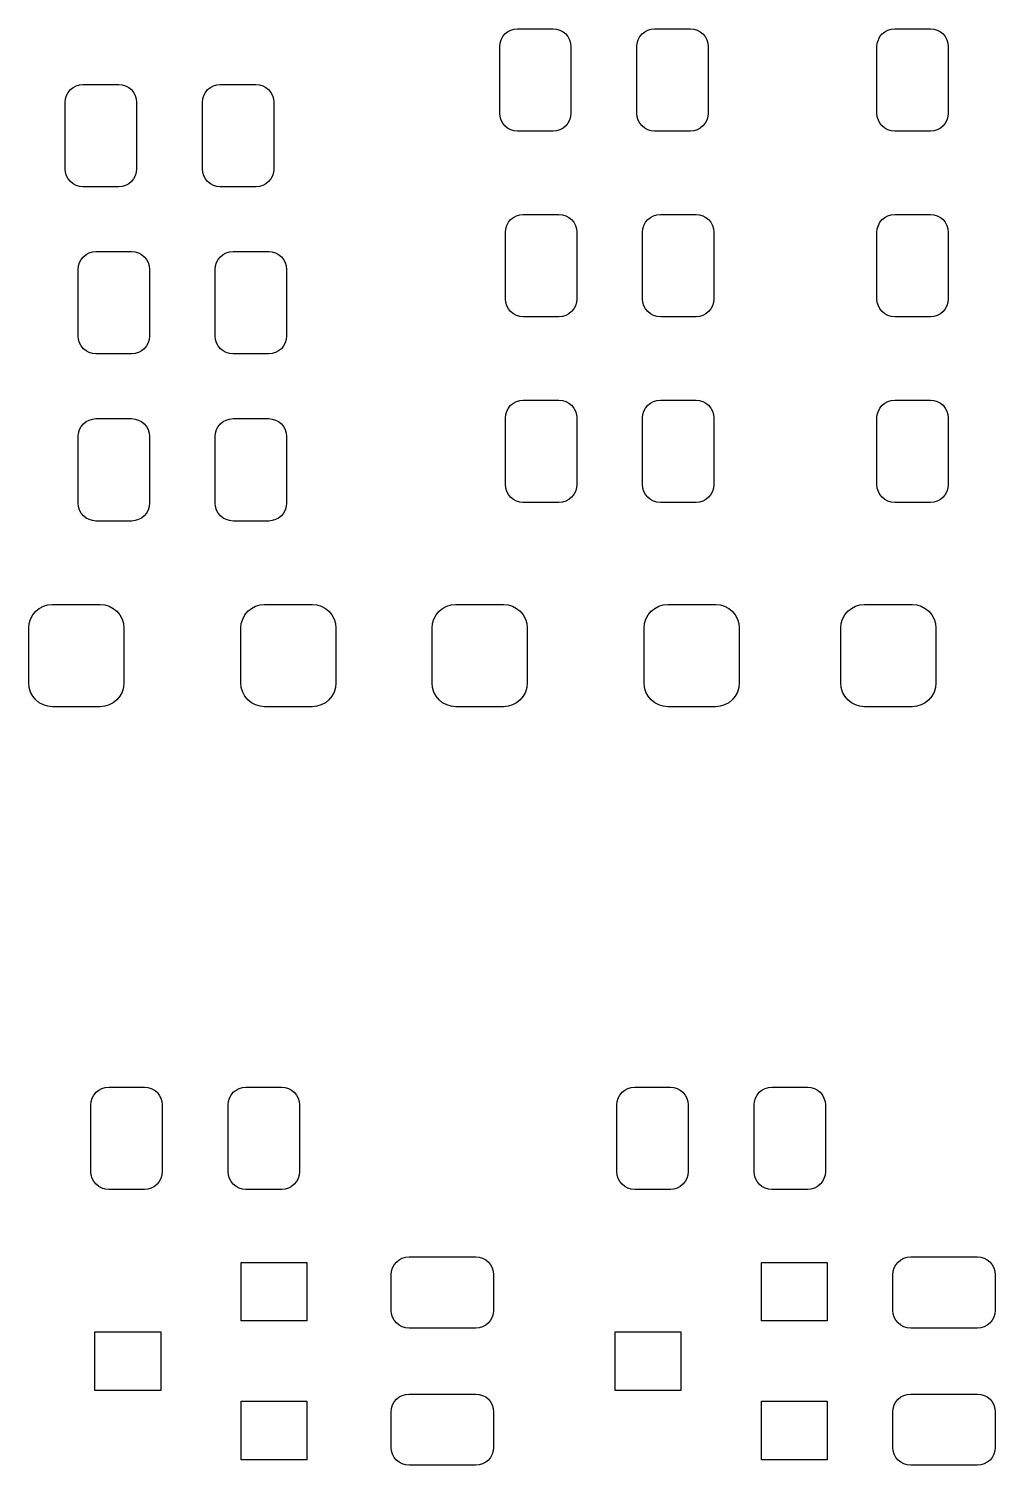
# Model space of a CAD drawing. Extents: x 0.14 to 2.33, y -2.15 to -0.5.
# Drawn here: x 1.287 to 1.808, y -1.386 to -0.612 of the extents above; entities that cross this region are included whole.
import ezdxf

# ---------------------------------------------------------------- set-up
doc = ezdxf.new("R2010")
doc.units = 0
doc.header["$MEASUREMENT"] = 0
doc.layers.add('BLACK', color=7, linetype='CONTINUOUS')

msp = doc.modelspace()

# ---------------------------------------------------------------- linework, layer by layer
at = {"layer": 'BLACK', "linetype": 'CONTINUOUS'}
for p, q in [((1.54099, -0.620165), (1.54154, -0.618365)), ((1.54154, -0.618365), (1.54242, -0.616706)), ((1.54242, -0.616706), (1.54362, -0.615252)), ((1.54362, -0.615252), (1.54507, -0.614058)), ((1.54507, -0.614058), (1.54673, -0.613171)), ((1.54673, -0.613171), (1.54853, -0.612625)), ((1.54853, -0.612625), (1.5504, -0.612441)), ((1.5504, -0.612441), (1.5696, -0.612441)), ((1.5696, -0.612441), (1.57147, -0.612625)), ((1.57147, -0.612625), (1.57327, -0.613171)), ((1.57327, -0.613171), (1.57493, -0.614058)), ((1.57493, -0.614058), (1.57638, -0.615252)), ((1.57638, -0.615252), (1.57758, -0.616706)), ((1.57758, -0.616706), (1.57846, -0.618365)), ((1.57846, -0.618365), (1.57901, -0.620165)), ((1.61481, -0.620165), (1.61536, -0.618365)), ((1.61536, -0.618365), (1.61624, -0.616706)), ((1.61624, -0.616706), (1.61744, -0.615252)), ((1.61744, -0.615252), (1.61889, -0.614058)), ((1.61889, -0.614058), (1.62055, -0.613171)), ((1.62055, -0.613171), (1.62235, -0.612625)), ((1.62235, -0.612625), (1.62422, -0.612441)), ((1.62422, -0.612441), (1.64342, -0.612441)), ((1.64342, -0.612441), (1.64529, -0.612625)), ((1.64529, -0.612625), (1.64709, -0.613171)), ((1.64709, -0.613171), (1.64875, -0.614058)), ((1.64875, -0.614058), (1.6502, -0.615252)), ((1.6502, -0.615252), (1.65139, -0.616706)), ((1.65139, -0.616706), (1.65228, -0.618365)), ((1.65228, -0.618365), (1.65283, -0.620165)), ((1.74408, -0.620165), (1.74463, -0.618365)), ((1.74463, -0.618365), (1.74551, -0.616706)), ((1.74551, -0.616706), (1.74671, -0.615252)), ((1.74671, -0.615252), (1.74816, -0.614058)), ((1.74816, -0.614058), (1.74982, -0.613171)), ((1.74982, -0.613171), (1.75162, -0.612625)), ((1.75162, -0.612625), (1.75349, -0.612441)), ((1.75349, -0.612441), (1.77269, -0.612441)), ((1.77269, -0.612441), (1.77456, -0.612625)), ((1.77456, -0.612625), (1.77636, -0.613171)), ((1.77636, -0.613171), (1.77802, -0.614058)), ((1.77802, -0.614058), (1.77947, -0.615252)), ((1.77947, -0.615252), (1.78067, -0.616706)), ((1.78067, -0.616706), (1.78155, -0.618365)), ((1.78155, -0.618365), (1.7821, -0.620165)), ((1.54081, -0.622037), (1.54099, -0.620165)), ((1.54081, -0.657963), (1.54081, -0.622037)), ((1.57901, -0.620165), (1.57919, -0.622037)), ((1.57919, -0.622037), (1.57919, -0.657963)), ((1.61463, -0.622037), (1.61481, -0.620165)), ((1.61463, -0.657963), (1.61463, -0.622037)), ((1.65283, -0.620165), (1.65301, -0.622037)), ((1.65301, -0.622037), (1.65301, -0.657963)), ((1.7439, -0.622037), (1.74408, -0.620165)), ((1.7439, -0.657963), (1.7439, -0.622037)), ((1.7821, -0.620165), (1.78228, -0.622037)), ((1.78228, -0.622037), (1.78228, -0.657963)), ((1.30717, -0.650165), (1.30772, -0.648365)), ((1.30772, -0.648365), (1.30861, -0.646706)), ((1.30861, -0.646706), (1.3098, -0.645252)), ((1.3098, -0.645252), (1.31125, -0.644058)), ((1.31125, -0.644058), (1.31291, -0.643171)), ((1.31291, -0.643171), (1.31471, -0.642625)), ((1.31471, -0.642625), (1.31658, -0.642441)), ((1.31658, -0.642441), (1.33578, -0.642441)), ((1.33578, -0.642441), (1.33765, -0.642625)), ((1.33765, -0.642625), (1.33945, -0.643171)), ((1.33945, -0.643171), (1.34111, -0.644058)), ((1.34111, -0.644058), (1.34256, -0.645252)), ((1.34256, -0.645252), (1.34376, -0.646706)), ((1.34376, -0.646706), (1.34464, -0.648365)), ((1.34464, -0.648365), (1.34519, -0.650165)), ((1.38099, -0.650165), (1.38154, -0.648365)), ((1.38154, -0.648365), (1.38242, -0.646706)), ((1.38242, -0.646706), (1.38362, -0.645252)), ((1.38362, -0.645252), (1.38507, -0.644058)), ((1.38507, -0.644058), (1.38673, -0.643171)), ((1.38673, -0.643171), (1.38853, -0.642625)), ((1.38853, -0.642625), (1.3904, -0.642441)), ((1.3904, -0.642441), (1.4096, -0.642441)), ((1.4096, -0.642441), (1.41147, -0.642625)), ((1.41147, -0.642625), (1.41327, -0.643171)), ((1.41327, -0.643171), (1.41493, -0.644058)), ((1.41493, -0.644058), (1.41638, -0.645252)), ((1.41638, -0.645252), (1.41758, -0.646706)), ((1.41758, -0.646706), (1.41846, -0.648365)), ((1.41846, -0.648365), (1.41901, -0.650165)), ((1.30699, -0.652037), (1.30717, -0.650165)), ((1.30699, -0.687963), (1.30699, -0.652037)), ((1.34519, -0.650165), (1.34537, -0.652037)), ((1.34537, -0.652037), (1.34537, -0.687963)), ((1.38081, -0.652037), (1.38099, -0.650165)), ((1.38081, -0.687963), (1.38081, -0.652037)), ((1.41901, -0.650165), (1.41919, -0.652037)), ((1.41919, -0.652037), (1.41919, -0.687963)), ((1.54099, -0.659835), (1.54081, -0.657963)), ((1.54154, -0.661635), (1.54099, -0.659835)), ((1.54242, -0.663294), (1.54154, -0.661635)), ((1.54362, -0.664748), (1.54242, -0.663294)), ((1.54507, -0.665942), (1.54362, -0.664748)), ((1.57638, -0.664748), (1.57493, -0.665942)), ((1.57758, -0.663294), (1.57638, -0.664748)), ((1.57846, -0.661635), (1.57758, -0.663294)), ((1.57901, -0.659835), (1.57846, -0.661635)), ((1.57919, -0.657963), (1.57901, -0.659835)), ((1.61481, -0.659835), (1.61463, -0.657963)), ((1.61536, -0.661635), (1.61481, -0.659835)), ((1.61624, -0.663294), (1.61536, -0.661635)), ((1.61744, -0.664748), (1.61624, -0.663294)), ((1.61889, -0.665942), (1.61744, -0.664748)), ((1.6502, -0.664748), (1.64875, -0.665942)), ((1.65139, -0.663294), (1.6502, -0.664748)), ((1.65228, -0.661635), (1.65139, -0.663294)), ((1.65283, -0.659835), (1.65228, -0.661635)), ((1.65301, -0.657963), (1.65283, -0.659835)), ((1.74408, -0.659835), (1.7439, -0.657963)), ((1.74463, -0.661635), (1.74408, -0.659835)), ((1.74551, -0.663294), (1.74463, -0.661635)), ((1.74671, -0.664748), (1.74551, -0.663294)), ((1.74816, -0.665942), (1.74671, -0.664748)), ((1.77947, -0.664748), (1.77802, -0.665942)), ((1.78067, -0.663294), (1.77947, -0.664748)), ((1.78155, -0.661635), (1.78067, -0.663294)), ((1.7821, -0.659835), (1.78155, -0.661635)), ((1.78228, -0.657963), (1.7821, -0.659835)), ((1.54673, -0.666829), (1.54507, -0.665942)), ((1.54853, -0.667375), (1.54673, -0.666829)), ((1.5504, -0.667559), (1.54853, -0.667375)), ((1.5696, -0.667559), (1.5504, -0.667559)), ((1.57147, -0.667375), (1.5696, -0.667559)), ((1.57327, -0.666829), (1.57147, -0.667375)), ((1.57493, -0.665942), (1.57327, -0.666829)), ((1.62055, -0.666829), (1.61889, -0.665942)), ((1.62235, -0.667375), (1.62055, -0.666829)), ((1.62422, -0.667559), (1.62235, -0.667375)), ((1.64342, -0.667559), (1.62422, -0.667559)), ((1.64529, -0.667375), (1.64342, -0.667559)), ((1.64709, -0.666829), (1.64529, -0.667375)), ((1.64875, -0.665942), (1.64709, -0.666829)), ((1.74982, -0.666829), (1.74816, -0.665942)), ((1.75162, -0.667375), (1.74982, -0.666829)), ((1.75349, -0.667559), (1.75162, -0.667375)), ((1.77269, -0.667559), (1.75349, -0.667559)), ((1.77456, -0.667375), (1.77269, -0.667559)), ((1.77636, -0.666829), (1.77456, -0.667375)), ((1.77802, -0.665942), (1.77636, -0.666829)), ((1.30717, -0.689835), (1.30699, -0.687963)), ((1.34537, -0.687963), (1.34519, -0.689835)), ((1.38099, -0.689835), (1.38081, -0.687963)), ((1.41919, -0.687963), (1.41901, -0.689835)), ((1.30772, -0.691635), (1.30717, -0.689835)), ((1.30861, -0.693294), (1.30772, -0.691635)), ((1.3098, -0.694748), (1.30861, -0.693294)), ((1.31125, -0.695942), (1.3098, -0.694748)), ((1.31291, -0.696829), (1.31125, -0.695942)), ((1.34111, -0.695942), (1.33945, -0.696829)), ((1.34256, -0.694748), (1.34111, -0.695942)), ((1.34376, -0.693294), (1.34256, -0.694748)), ((1.34464, -0.691635), (1.34376, -0.693294)), ((1.34519, -0.689835), (1.34464, -0.691635)), ((1.38154, -0.691635), (1.38099, -0.689835)), ((1.38242, -0.693294), (1.38154, -0.691635)), ((1.38362, -0.694748), (1.38242, -0.693294)), ((1.38507, -0.695942), (1.38362, -0.694748)), ((1.38673, -0.696829), (1.38507, -0.695942)), ((1.41493, -0.695942), (1.41327, -0.696829)), ((1.41638, -0.694748), (1.41493, -0.695942)), ((1.41758, -0.693294), (1.41638, -0.694748)), ((1.41846, -0.691635), (1.41758, -0.693294)), ((1.41901, -0.689835), (1.41846, -0.691635)), ((1.31471, -0.697375), (1.31291, -0.696829)), ((1.31658, -0.697559), (1.31471, -0.697375)), ((1.33578, -0.697559), (1.31658, -0.697559)), ((1.33765, -0.697375), (1.33578, -0.697559)), ((1.33945, -0.696829), (1.33765, -0.697375)), ((1.38853, -0.697375), (1.38673, -0.696829)), ((1.3904, -0.697559), (1.38853, -0.697375)), ((1.4096, -0.697559), (1.3904, -0.697559)), ((1.41147, -0.697375), (1.4096, -0.697559)), ((1.41327, -0.696829), (1.41147, -0.697375)), ((1.54408, -0.720165), (1.54463, -0.718365)), ((1.54463, -0.718365), (1.54551, -0.716706)), ((1.54551, -0.716706), (1.54671, -0.715252)), ((1.54671, -0.715252), (1.54816, -0.714058)), ((1.54816, -0.714058), (1.54982, -0.713171)), ((1.54982, -0.713171), (1.55162, -0.712625)), ((1.55162, -0.712625), (1.55349, -0.712441)), ((1.55349, -0.712441), (1.57269, -0.712441)), ((1.57269, -0.712441), (1.57456, -0.712625)), ((1.57456, -0.712625), (1.57636, -0.713171)), ((1.57636, -0.713171), (1.57802, -0.714058)), ((1.57802, -0.714058), (1.57947, -0.715252)), ((1.57947, -0.715252), (1.58067, -0.716706)), ((1.58067, -0.716706), (1.58155, -0.718365)), ((1.58155, -0.718365), (1.5821, -0.720165)), ((1.6179, -0.720165), (1.61845, -0.718365)), ((1.61845, -0.718365), (1.61933, -0.716706)), ((1.61933, -0.716706), (1.62053, -0.715252)), ((1.62053, -0.715252), (1.62198, -0.714058)), ((1.62198, -0.714058), (1.62364, -0.713171)), ((1.62364, -0.713171), (1.62544, -0.712625)), ((1.62544, -0.712625), (1.62731, -0.712441)), ((1.62731, -0.712441), (1.64651, -0.712441)), ((1.64651, -0.712441), (1.64838, -0.712625)), ((1.64838, -0.712625), (1.65018, -0.713171)), ((1.65018, -0.713171), (1.65184, -0.714058)), ((1.65184, -0.714058), (1.65329, -0.715252)), ((1.65329, -0.715252), (1.65449, -0.716706)), ((1.65449, -0.716706), (1.65537, -0.718365)), ((1.65537, -0.718365), (1.65592, -0.720165)), ((1.74408, -0.720165), (1.74463, -0.718365)), ((1.74463, -0.718365), (1.74551, -0.716706)), ((1.74551, -0.716706), (1.74671, -0.715252)), ((1.74671, -0.715252), (1.74816, -0.714058)), ((1.74816, -0.714058), (1.74982, -0.713171)), ((1.74982, -0.713171), (1.75162, -0.712625)), ((1.75162, -0.712625), (1.75349, -0.712441)), ((1.75349, -0.712441), (1.77269, -0.712441)), ((1.77269, -0.712441), (1.77456, -0.712625)), ((1.77456, -0.712625), (1.77636, -0.713171)), ((1.77636, -0.713171), (1.77802, -0.714058)), ((1.77802, -0.714058), (1.77947, -0.715252)), ((1.77947, -0.715252), (1.78067, -0.716706)), ((1.78067, -0.716706), (1.78155, -0.718365)), ((1.78155, -0.718365), (1.7821, -0.720165)), ((1.5439, -0.722037), (1.54408, -0.720165)), ((1.5439, -0.757963), (1.5439, -0.722037)), ((1.5821, -0.720165), (1.58228, -0.722037)), ((1.58228, -0.722037), (1.58228, -0.757963)), ((1.61772, -0.722037), (1.6179, -0.720165)), ((1.61772, -0.757963), (1.61772, -0.722037)), ((1.65592, -0.720165), (1.6561, -0.722037)), ((1.6561, -0.722037), (1.6561, -0.757963)), ((1.7439, -0.722037), (1.74408, -0.720165)), ((1.7439, -0.757963), (1.7439, -0.722037)), ((1.7821, -0.720165), (1.78228, -0.722037)), ((1.78228, -0.722037), (1.78228, -0.757963)), ((1.31671, -0.735252), (1.31816, -0.734058)), ((1.31816, -0.734058), (1.31982, -0.733171)), ((1.31982, -0.733171), (1.32162, -0.732625)), ((1.32162, -0.732625), (1.32349, -0.732441)), ((1.32349, -0.732441), (1.34269, -0.732441)), ((1.34269, -0.732441), (1.34456, -0.732625)), ((1.34456, -0.732625), (1.34636, -0.733171)), ((1.34636, -0.733171), (1.34802, -0.734058)), ((1.34802, -0.734058), (1.34947, -0.735252)), ((1.39053, -0.735252), (1.39198, -0.734058)), ((1.39198, -0.734058), (1.39364, -0.733171)), ((1.39364, -0.733171), (1.39544, -0.732625)), ((1.39544, -0.732625), (1.39731, -0.732441)), ((1.39731, -0.732441), (1.41651, -0.732441)), ((1.41651, -0.732441), (1.41838, -0.732625)), ((1.41838, -0.732625), (1.42018, -0.733171)), ((1.42018, -0.733171), (1.42184, -0.734058)), ((1.42184, -0.734058), (1.42329, -0.735252)), ((1.3139, -0.742037), (1.31408, -0.740165)), ((1.3139, -0.777963), (1.3139, -0.742037)), ((1.31408, -0.740165), (1.31463, -0.738365)), ((1.31463, -0.738365), (1.31551, -0.736706)), ((1.31551, -0.736706), (1.31671, -0.735252)), ((1.34947, -0.735252), (1.35067, -0.736706)), ((1.35067, -0.736706), (1.35155, -0.738365)), ((1.35155, -0.738365), (1.3521, -0.740165)), ((1.3521, -0.740165), (1.35228, -0.742037)), ((1.35228, -0.742037), (1.35228, -0.777963)), ((1.38772, -0.742037), (1.3879, -0.740165)), ((1.38772, -0.777963), (1.38772, -0.742037)), ((1.3879, -0.740165), (1.38845, -0.738365)), ((1.38845, -0.738365), (1.38933, -0.736706)), ((1.38933, -0.736706), (1.39053, -0.735252)), ((1.42329, -0.735252), (1.42449, -0.736706)), ((1.42449, -0.736706), (1.42537, -0.738365)), ((1.42537, -0.738365), (1.42592, -0.740165)), ((1.42592, -0.740165), (1.4261, -0.742037)), ((1.4261, -0.742037), (1.4261, -0.777963)), ((1.54408, -0.759835), (1.5439, -0.757963)), ((1.58228, -0.757963), (1.5821, -0.759835)), ((1.6179, -0.759835), (1.61772, -0.757963)), ((1.6561, -0.757963), (1.65592, -0.759835)), ((1.74408, -0.759835), (1.7439, -0.757963)), ((1.78228, -0.757963), (1.7821, -0.759835)), ((1.54463, -0.761635), (1.54408, -0.759835)), ((1.54551, -0.763294), (1.54463, -0.761635)), ((1.54671, -0.764748), (1.54551, -0.763294)), ((1.54816, -0.765942), (1.54671, -0.764748)), ((1.57947, -0.764748), (1.57802, -0.765942)), ((1.58067, -0.763294), (1.57947, -0.764748)), ((1.58155, -0.761635), (1.58067, -0.763294)), ((1.5821, -0.759835), (1.58155, -0.761635)), ((1.61845, -0.761635), (1.6179, -0.759835)), ((1.61933, -0.763294), (1.61845, -0.761635)), ((1.62053, -0.764748), (1.61933, -0.763294)), ((1.62198, -0.765942), (1.62053, -0.764748)), ((1.65329, -0.764748), (1.65184, -0.765942)), ((1.65449, -0.763294), (1.65329, -0.764748)), ((1.65537, -0.761635), (1.65449, -0.763294)), ((1.65592, -0.759835), (1.65537, -0.761635)), ((1.74463, -0.761635), (1.74408, -0.759835)), ((1.74551, -0.763294), (1.74463, -0.761635)), ((1.74671, -0.764748), (1.74551, -0.763294)), ((1.74816, -0.765942), (1.74671, -0.764748)), ((1.77947, -0.764748), (1.77802, -0.765942)), ((1.78067, -0.763294), (1.77947, -0.764748)), ((1.78155, -0.761635), (1.78067, -0.763294)), ((1.7821, -0.759835), (1.78155, -0.761635)), ((1.54982, -0.766829), (1.54816, -0.765942)), ((1.55162, -0.767375), (1.54982, -0.766829)), ((1.55349, -0.767559), (1.55162, -0.767375)), ((1.57269, -0.767559), (1.55349, -0.767559)), ((1.57456, -0.767375), (1.57269, -0.767559)), ((1.57636, -0.766829), (1.57456, -0.767375)), ((1.57802, -0.765942), (1.57636, -0.766829)), ((1.62364, -0.766829), (1.62198, -0.765942)), ((1.62544, -0.767375), (1.62364, -0.766829)), ((1.62731, -0.767559), (1.62544, -0.767375)), ((1.64651, -0.767559), (1.62731, -0.767559)), ((1.64838, -0.767375), (1.64651, -0.767559)), ((1.65018, -0.766829), (1.64838, -0.767375)), ((1.65184, -0.765942), (1.65018, -0.766829)), ((1.74982, -0.766829), (1.74816, -0.765942)), ((1.75162, -0.767375), (1.74982, -0.766829)), ((1.75349, -0.767559), (1.75162, -0.767375)), ((1.77269, -0.767559), (1.75349, -0.767559)), ((1.77456, -0.767375), (1.77269, -0.767559)), ((1.77636, -0.766829), (1.77456, -0.767375)), ((1.77802, -0.765942), (1.77636, -0.766829)), ((1.31408, -0.779835), (1.3139, -0.777963)), ((1.31463, -0.781635), (1.31408, -0.779835)), ((1.3521, -0.779835), (1.35155, -0.781635)), ((1.35228, -0.777963), (1.3521, -0.779835)), ((1.3879, -0.779835), (1.38772, -0.777963)), ((1.38845, -0.781635), (1.3879, -0.779835)), ((1.42592, -0.779835), (1.42537, -0.781635)), ((1.4261, -0.777963), (1.42592, -0.779835)), ((1.31551, -0.783294), (1.31463, -0.781635)), ((1.31671, -0.784748), (1.31551, -0.783294)), ((1.31816, -0.785942), (1.31671, -0.784748)), ((1.31982, -0.786829), (1.31816, -0.785942)), ((1.32162, -0.787375), (1.31982, -0.786829)), ((1.32349, -0.787559), (1.32162, -0.787375)), ((1.34269, -0.787559), (1.32349, -0.787559)), ((1.34456, -0.787375), (1.34269, -0.787559)), ((1.34636, -0.786829), (1.34456, -0.787375)), ((1.34802, -0.785942), (1.34636, -0.786829)), ((1.34947, -0.784748), (1.34802, -0.785942)), ((1.35067, -0.783294), (1.34947, -0.784748)), ((1.35155, -0.781635), (1.35067, -0.783294)), ((1.38933, -0.783294), (1.38845, -0.781635)), ((1.39053, -0.784748), (1.38933, -0.783294)), ((1.39198, -0.785942), (1.39053, -0.784748)), ((1.39364, -0.786829), (1.39198, -0.785942)), ((1.39544, -0.787375), (1.39364, -0.786829)), ((1.39731, -0.787559), (1.39544, -0.787375)), ((1.41651, -0.787559), (1.39731, -0.787559)), ((1.41838, -0.787375), (1.41651, -0.787559)), ((1.42018, -0.786829), (1.41838, -0.787375)), ((1.42184, -0.785942), (1.42018, -0.786829)), ((1.42329, -0.784748), (1.42184, -0.785942)), ((1.42449, -0.783294), (1.42329, -0.784748)), ((1.42537, -0.781635), (1.42449, -0.783294)), ((1.54408, -0.820165), (1.54463, -0.818365)), ((1.54463, -0.818365), (1.54551, -0.816706)), ((1.54551, -0.816706), (1.54671, -0.815252)), ((1.54671, -0.815252), (1.54816, -0.814058)), ((1.54816, -0.814058), (1.54982, -0.813171)), ((1.54982, -0.813171), (1.55162, -0.812625)), ((1.55162, -0.812625), (1.55349, -0.812441)), ((1.55349, -0.812441), (1.57269, -0.812441)), ((1.57269, -0.812441), (1.57456, -0.812625)), ((1.57456, -0.812625), (1.57636, -0.813171)), ((1.57636, -0.813171), (1.57802, -0.814058)), ((1.57802, -0.814058), (1.57947, -0.815252)), ((1.57947, -0.815252), (1.58067, -0.816706)), ((1.58067, -0.816706), (1.58155, -0.818365)), ((1.58155, -0.818365), (1.5821, -0.820165)), ((1.6179, -0.820165), (1.61845, -0.818365)), ((1.61845, -0.818365), (1.61933, -0.816706)), ((1.61933, -0.816706), (1.62053, -0.815252)), ((1.62053, -0.815252), (1.62198, -0.814058)), ((1.62198, -0.814058), (1.62364, -0.813171)), ((1.62364, -0.813171), (1.62544, -0.812625)), ((1.62544, -0.812625), (1.62731, -0.812441)), ((1.62731, -0.812441), (1.64651, -0.812441)), ((1.64651, -0.812441), (1.64838, -0.812625)), ((1.64838, -0.812625), (1.65018, -0.813171)), ((1.65018, -0.813171), (1.65184, -0.814058)), ((1.65184, -0.814058), (1.65329, -0.815252)), ((1.65329, -0.815252), (1.65449, -0.816706)), ((1.65449, -0.816706), (1.65537, -0.818365)), ((1.65537, -0.818365), (1.65592, -0.820165)), ((1.74408, -0.820165), (1.74463, -0.818365)), ((1.74463, -0.818365), (1.74551, -0.816706)), ((1.74551, -0.816706), (1.74671, -0.815252)), ((1.74671, -0.815252), (1.74816, -0.814058)), ((1.74816, -0.814058), (1.74982, -0.813171)), ((1.74982, -0.813171), (1.75162, -0.812625)), ((1.75162, -0.812625), (1.75349, -0.812441)), ((1.75349, -0.812441), (1.77269, -0.812441)), ((1.77269, -0.812441), (1.77456, -0.812625)), ((1.77456, -0.812625), (1.77636, -0.813171)), ((1.77636, -0.813171), (1.77802, -0.814058)), ((1.77802, -0.814058), (1.77947, -0.815252)), ((1.77947, -0.815252), (1.78067, -0.816706)), ((1.78067, -0.816706), (1.78155, -0.818365)), ((1.78155, -0.818365), (1.7821, -0.820165)), ((1.31463, -0.828365), (1.31551, -0.826706)), ((1.31551, -0.826706), (1.31671, -0.825252)), ((1.31671, -0.825252), (1.31816, -0.824058)), ((1.31816, -0.824058), (1.31982, -0.823171)), ((1.31982, -0.823171), (1.32162, -0.822625)), ((1.32162, -0.822625), (1.32349, -0.822441)), ((1.32349, -0.822441), (1.34269, -0.822441)), ((1.34269, -0.822441), (1.34456, -0.822625)), ((1.34456, -0.822625), (1.34636, -0.823171)), ((1.34636, -0.823171), (1.34802, -0.824058)), ((1.34802, -0.824058), (1.34947, -0.825252)), ((1.34947, -0.825252), (1.35067, -0.826706)), ((1.35067, -0.826706), (1.35155, -0.828365)), ((1.38845, -0.828365), (1.38933, -0.826706)), ((1.38933, -0.826706), (1.39053, -0.825252)), ((1.39053, -0.825252), (1.39198, -0.824058)), ((1.39198, -0.824058), (1.39364, -0.823171)), ((1.39364, -0.823171), (1.39544, -0.822625)), ((1.39544, -0.822625), (1.39731, -0.822441)), ((1.39731, -0.822441), (1.41651, -0.822441)), ((1.41651, -0.822441), (1.41838, -0.822625)), ((1.41838, -0.822625), (1.42018, -0.823171)), ((1.42018, -0.823171), (1.42184, -0.824058)), ((1.42184, -0.824058), (1.42329, -0.825252)), ((1.42329, -0.825252), (1.42449, -0.826706)), ((1.42449, -0.826706), (1.42537, -0.828365)), ((1.5439, -0.822037), (1.54408, -0.820165)), ((1.5439, -0.857963), (1.5439, -0.822037)), ((1.5821, -0.820165), (1.58228, -0.822037)), ((1.58228, -0.822037), (1.58228, -0.857963)), ((1.61772, -0.822037), (1.6179, -0.820165)), ((1.61772, -0.857963), (1.61772, -0.822037)), ((1.65592, -0.820165), (1.6561, -0.822037)), ((1.6561, -0.822037), (1.6561, -0.857963)), ((1.7439, -0.822037), (1.74408, -0.820165)), ((1.7439, -0.857963), (1.7439, -0.822037)), ((1.7821, -0.820165), (1.78228, -0.822037)), ((1.78228, -0.822037), (1.78228, -0.857963)), ((1.3139, -0.832037), (1.31408, -0.830165)), ((1.3139, -0.867963), (1.3139, -0.832037)), ((1.31408, -0.830165), (1.31463, -0.828365)), ((1.35155, -0.828365), (1.3521, -0.830165)), ((1.3521, -0.830165), (1.35228, -0.832037)), ((1.35228, -0.832037), (1.35228, -0.867963)), ((1.38772, -0.832037), (1.3879, -0.830165)), ((1.38772, -0.867963), (1.38772, -0.832037)), ((1.3879, -0.830165), (1.38845, -0.828365)), ((1.42537, -0.828365), (1.42592, -0.830165)), ((1.42592, -0.830165), (1.4261, -0.832037)), ((1.4261, -0.832037), (1.4261, -0.867963)), ((1.54408, -0.859835), (1.5439, -0.857963)), ((1.58228, -0.857963), (1.5821, -0.859835)), ((1.6179, -0.859835), (1.61772, -0.857963)), ((1.6561, -0.857963), (1.65592, -0.859835)), ((1.74408, -0.859835), (1.7439, -0.857963)), ((1.78228, -0.857963), (1.7821, -0.859835)), ((1.54463, -0.861635), (1.54408, -0.859835)), ((1.54551, -0.863294), (1.54463, -0.861635)), ((1.54671, -0.864748), (1.54551, -0.863294)), ((1.54816, -0.865942), (1.54671, -0.864748)), ((1.54982, -0.866829), (1.54816, -0.865942)), ((1.57802, -0.865942), (1.57636, -0.866829)), ((1.57947, -0.864748), (1.57802, -0.865942)), ((1.58067, -0.863294), (1.57947, -0.864748)), ((1.58155, -0.861635), (1.58067, -0.863294)), ((1.5821, -0.859835), (1.58155, -0.861635)), ((1.61845, -0.861635), (1.6179, -0.859835)), ((1.61933, -0.863294), (1.61845, -0.861635)), ((1.62053, -0.864748), (1.61933, -0.863294)), ((1.62198, -0.865942), (1.62053, -0.864748)), ((1.62364, -0.866829), (1.62198, -0.865942)), ((1.65184, -0.865942), (1.65018, -0.866829)), ((1.65329, -0.864748), (1.65184, -0.865942)), ((1.65449, -0.863294), (1.65329, -0.864748)), ((1.65537, -0.861635), (1.65449, -0.863294)), ((1.65592, -0.859835), (1.65537, -0.861635)), ((1.74463, -0.861635), (1.74408, -0.859835)), ((1.74551, -0.863294), (1.74463, -0.861635)), ((1.74671, -0.864748), (1.74551, -0.863294)), ((1.74816, -0.865942), (1.74671, -0.864748)), ((1.74982, -0.866829), (1.74816, -0.865942)), ((1.77802, -0.865942), (1.77636, -0.866829)), ((1.77947, -0.864748), (1.77802, -0.865942)), ((1.78067, -0.863294), (1.77947, -0.864748)), ((1.78155, -0.861635), (1.78067, -0.863294)), ((1.7821, -0.859835), (1.78155, -0.861635)), ((1.31408, -0.869835), (1.3139, -0.867963)), ((1.31463, -0.871635), (1.31408, -0.869835)), ((1.31551, -0.873294), (1.31463, -0.871635)), ((1.31671, -0.874748), (1.31551, -0.873294)), ((1.35067, -0.873294), (1.34947, -0.874748)), ((1.35155, -0.871635), (1.35067, -0.873294)), ((1.3521, -0.869835), (1.35155, -0.871635)), ((1.35228, -0.867963), (1.3521, -0.869835)), ((1.3879, -0.869835), (1.38772, -0.867963)), ((1.38845, -0.871635), (1.3879, -0.869835)), ((1.38933, -0.873294), (1.38845, -0.871635)), ((1.39053, -0.874748), (1.38933, -0.873294)), ((1.42449, -0.873294), (1.42329, -0.874748)), ((1.42537, -0.871635), (1.42449, -0.873294)), ((1.42592, -0.869835), (1.42537, -0.871635)), ((1.4261, -0.867963), (1.42592, -0.869835)), ((1.55162, -0.867375), (1.54982, -0.866829)), ((1.55349, -0.867559), (1.55162, -0.867375)), ((1.57269, -0.867559), (1.55349, -0.867559)), ((1.57456, -0.867375), (1.57269, -0.867559)), ((1.57636, -0.866829), (1.57456, -0.867375)), ((1.62544, -0.867375), (1.62364, -0.866829)), ((1.62731, -0.867559), (1.62544, -0.867375)), ((1.64651, -0.867559), (1.62731, -0.867559)), ((1.64838, -0.867375), (1.64651, -0.867559)), ((1.65018, -0.866829), (1.64838, -0.867375)), ((1.75162, -0.867375), (1.74982, -0.866829)), ((1.75349, -0.867559), (1.75162, -0.867375)), ((1.77269, -0.867559), (1.75349, -0.867559)), ((1.77456, -0.867375), (1.77269, -0.867559)), ((1.77636, -0.866829), (1.77456, -0.867375)), ((1.31816, -0.875942), (1.31671, -0.874748)), ((1.31982, -0.876829), (1.31816, -0.875942)), ((1.32162, -0.877375), (1.31982, -0.876829)), ((1.32349, -0.877559), (1.32162, -0.877375)), ((1.34269, -0.877559), (1.32349, -0.877559)), ((1.34456, -0.877375), (1.34269, -0.877559)), ((1.34636, -0.876829), (1.34456, -0.877375)), ((1.34802, -0.875942), (1.34636, -0.876829)), ((1.34947, -0.874748), (1.34802, -0.875942)), ((1.39198, -0.875942), (1.39053, -0.874748)), ((1.39364, -0.876829), (1.39198, -0.875942)), ((1.39544, -0.877375), (1.39364, -0.876829)), ((1.39731, -0.877559), (1.39544, -0.877375)), ((1.41651, -0.877559), (1.39731, -0.877559)), ((1.41838, -0.877375), (1.41651, -0.877559)), ((1.42018, -0.876829), (1.41838, -0.877375)), ((1.42184, -0.875942), (1.42018, -0.876829)), ((1.42329, -0.874748), (1.42184, -0.875942)), ((1.2883, -0.93034), (1.28948, -0.928128)), ((1.28948, -0.928128), (1.29107, -0.926189)), ((1.29107, -0.926189), (1.29301, -0.924597)), ((1.29301, -0.924597), (1.29522, -0.923415)), ((1.29522, -0.923415), (1.29762, -0.922687)), ((1.29762, -0.922687), (1.30012, -0.922441)), ((1.30012, -0.922441), (1.32571, -0.922441)), ((1.32571, -0.922441), (1.3282, -0.922687)), ((1.3282, -0.922687), (1.33061, -0.923415)), ((1.33061, -0.923415), (1.33282, -0.924597)), ((1.33282, -0.924597), (1.33476, -0.926189)), ((1.33476, -0.926189), (1.33635, -0.928128)), ((1.33635, -0.928128), (1.33753, -0.93034)), ((1.40247, -0.93034), (1.40365, -0.928128)), ((1.40365, -0.928128), (1.40524, -0.926189)), ((1.40524, -0.926189), (1.40718, -0.924597)), ((1.40718, -0.924597), (1.40939, -0.923415)), ((1.40939, -0.923415), (1.4118, -0.922687)), ((1.4118, -0.922687), (1.41429, -0.922441)), ((1.41429, -0.922441), (1.43988, -0.922441)), ((1.43988, -0.922441), (1.44238, -0.922687)), ((1.44238, -0.922687), (1.44478, -0.923415)), ((1.44478, -0.923415), (1.44699, -0.924597)), ((1.44699, -0.924597), (1.44893, -0.926189)), ((1.44893, -0.926189), (1.45052, -0.928128)), ((1.45052, -0.928128), (1.4517, -0.93034)), ((1.50538, -0.93034), (1.50657, -0.928128)), ((1.50657, -0.928128), (1.50816, -0.926189)), ((1.50816, -0.926189), (1.5101, -0.924597)), ((1.5101, -0.924597), (1.51231, -0.923415)), ((1.51231, -0.923415), (1.51471, -0.922687)), ((1.51471, -0.922687), (1.5172, -0.922441)), ((1.5172, -0.922441), (1.5428, -0.922441)), ((1.5428, -0.922441), (1.54529, -0.922687)), ((1.54529, -0.922687), (1.54769, -0.923415)), ((1.54769, -0.923415), (1.5499, -0.924597)), ((1.5499, -0.924597), (1.55184, -0.926189)), ((1.55184, -0.926189), (1.55343, -0.928128)), ((1.55343, -0.928128), (1.55462, -0.93034)), ((1.61956, -0.93034), (1.62074, -0.928128)), ((1.62074, -0.928128), (1.62233, -0.926189)), ((1.62233, -0.926189), (1.62427, -0.924597)), ((1.62427, -0.924597), (1.62648, -0.923415)), ((1.62648, -0.923415), (1.62888, -0.922687)), ((1.62888, -0.922687), (1.63138, -0.922441)), ((1.63138, -0.922441), (1.65697, -0.922441)), ((1.65697, -0.922441), (1.65946, -0.922687)), ((1.65946, -0.922687), (1.66187, -0.923415)), ((1.66187, -0.923415), (1.66408, -0.924597)), ((1.66408, -0.924597), (1.66602, -0.926189)), ((1.66602, -0.926189), (1.66761, -0.928128)), ((1.66761, -0.928128), (1.66879, -0.93034)), ((1.72538, -0.93034), (1.72657, -0.928128)), ((1.72657, -0.928128), (1.72816, -0.926189)), ((1.72816, -0.926189), (1.7301, -0.924597)), ((1.7301, -0.924597), (1.73231, -0.923415)), ((1.73231, -0.923415), (1.73471, -0.922687)), ((1.73471, -0.922687), (1.7372, -0.922441)), ((1.7372, -0.922441), (1.7628, -0.922441)), ((1.7628, -0.922441), (1.76529, -0.922687)), ((1.76529, -0.922687), (1.76769, -0.923415)), ((1.76769, -0.923415), (1.7699, -0.924597)), ((1.7699, -0.924597), (1.77184, -0.926189)), ((1.77184, -0.926189), (1.77343, -0.928128)), ((1.77343, -0.928128), (1.77462, -0.93034)), ((1.28732, -0.935236), (1.28757, -0.93274)), ((1.28732, -0.964764), (1.28732, -0.935236)), ((1.28757, -0.93274), (1.2883, -0.93034)), ((1.33753, -0.93034), (1.33826, -0.93274)), ((1.33826, -0.93274), (1.3385, -0.935236)), ((1.3385, -0.935236), (1.3385, -0.964764)), ((1.4015, -0.935236), (1.40174, -0.93274)), ((1.4015, -0.964764), (1.4015, -0.935236)), ((1.40174, -0.93274), (1.40247, -0.93034)), ((1.4517, -0.93034), (1.45243, -0.93274)), ((1.45243, -0.93274), (1.45268, -0.935236)), ((1.45268, -0.935236), (1.45268, -0.964764)), ((1.50441, -0.935236), (1.50466, -0.93274)), ((1.50441, -0.964764), (1.50441, -0.935236)), ((1.50466, -0.93274), (1.50538, -0.93034)), ((1.55462, -0.93034), (1.55534, -0.93274)), ((1.55534, -0.93274), (1.55559, -0.935236)), ((1.55559, -0.935236), (1.55559, -0.964764)), ((1.61858, -0.935236), (1.61883, -0.93274)), ((1.61858, -0.964764), (1.61858, -0.935236)), ((1.61883, -0.93274), (1.61956, -0.93034)), ((1.66879, -0.93034), (1.66952, -0.93274)), ((1.66952, -0.93274), (1.66976, -0.935236)), ((1.66976, -0.935236), (1.66976, -0.964764)), ((1.72441, -0.935236), (1.72466, -0.93274)), ((1.72441, -0.964764), (1.72441, -0.935236)), ((1.72466, -0.93274), (1.72538, -0.93034)), ((1.77462, -0.93034), (1.77534, -0.93274)), ((1.77534, -0.93274), (1.77559, -0.935236)), ((1.77559, -0.935236), (1.77559, -0.964764)), ((1.28757, -0.96726), (1.28732, -0.964764)), ((1.3385, -0.964764), (1.33826, -0.96726)), ((1.40174, -0.96726), (1.4015, -0.964764)), ((1.45268, -0.964764), (1.45243, -0.96726)), ((1.50466, -0.96726), (1.50441, -0.964764)), ((1.55559, -0.964764), (1.55534, -0.96726)), ((1.61883, -0.96726), (1.61858, -0.964764)), ((1.66976, -0.964764), (1.66952, -0.96726)), ((1.72466, -0.96726), (1.72441, -0.964764)), ((1.77559, -0.964764), (1.77534, -0.96726)), ((1.2883, -0.96966), (1.28757, -0.96726)), ((1.28948, -0.971872), (1.2883, -0.96966)), ((1.29107, -0.973811), (1.28948, -0.971872)), ((1.29301, -0.975403), (1.29107, -0.973811)), ((1.33476, -0.973811), (1.33282, -0.975403)), ((1.33635, -0.971872), (1.33476, -0.973811)), ((1.33753, -0.96966), (1.33635, -0.971872)), ((1.33826, -0.96726), (1.33753, -0.96966)), ((1.40247, -0.96966), (1.40174, -0.96726)), ((1.40365, -0.971872), (1.40247, -0.96966)), ((1.40524, -0.973811), (1.40365, -0.971872)), ((1.40718, -0.975403), (1.40524, -0.973811)), ((1.44893, -0.973811), (1.44699, -0.975403)), ((1.45052, -0.971872), (1.44893, -0.973811)), ((1.4517, -0.96966), (1.45052, -0.971872)), ((1.45243, -0.96726), (1.4517, -0.96966)), ((1.50538, -0.96966), (1.50466, -0.96726)), ((1.50657, -0.971872), (1.50538, -0.96966)), ((1.50816, -0.973811), (1.50657, -0.971872)), ((1.5101, -0.975403), (1.50816, -0.973811)), ((1.55184, -0.973811), (1.5499, -0.975403)), ((1.55343, -0.971872), (1.55184, -0.973811)), ((1.55462, -0.96966), (1.55343, -0.971872)), ((1.55534, -0.96726), (1.55462, -0.96966)), ((1.61956, -0.96966), (1.61883, -0.96726)), ((1.62074, -0.971872), (1.61956, -0.96966)), ((1.62233, -0.973811), (1.62074, -0.971872)), ((1.62427, -0.975403), (1.62233, -0.973811)), ((1.66602, -0.973811), (1.66408, -0.975403)), ((1.66761, -0.971872), (1.66602, -0.973811)), ((1.66879, -0.96966), (1.66761, -0.971872)), ((1.66952, -0.96726), (1.66879, -0.96966)), ((1.72538, -0.96966), (1.72466, -0.96726)), ((1.72657, -0.971872), (1.72538, -0.96966)), ((1.72816, -0.973811), (1.72657, -0.971872)), ((1.7301, -0.975403), (1.72816, -0.973811)), ((1.77184, -0.973811), (1.7699, -0.975403)), ((1.77343, -0.971872), (1.77184, -0.973811)), ((1.77462, -0.96966), (1.77343, -0.971872)), ((1.77534, -0.96726), (1.77462, -0.96966)), ((1.29522, -0.976585), (1.29301, -0.975403)), ((1.29762, -0.977313), (1.29522, -0.976585)), ((1.30012, -0.977559), (1.29762, -0.977313)), ((1.32571, -0.977559), (1.30012, -0.977559)), ((1.3282, -0.977313), (1.32571, -0.977559)), ((1.33061, -0.976585), (1.3282, -0.977313)), ((1.33282, -0.975403), (1.33061, -0.976585)), ((1.40939, -0.976585), (1.40718, -0.975403)), ((1.4118, -0.977313), (1.40939, -0.976585)), ((1.41429, -0.977559), (1.4118, -0.977313)), ((1.43988, -0.977559), (1.41429, -0.977559)), ((1.44238, -0.977313), (1.43988, -0.977559)), ((1.44478, -0.976585), (1.44238, -0.977313)), ((1.44699, -0.975403), (1.44478, -0.976585)), ((1.51231, -0.976585), (1.5101, -0.975403)), ((1.51471, -0.977313), (1.51231, -0.976585)), ((1.5172, -0.977559), (1.51471, -0.977313)), ((1.5428, -0.977559), (1.5172, -0.977559)), ((1.54529, -0.977313), (1.5428, -0.977559)), ((1.54769, -0.976585), (1.54529, -0.977313)), ((1.5499, -0.975403), (1.54769, -0.976585)), ((1.62648, -0.976585), (1.62427, -0.975403)), ((1.62888, -0.977313), (1.62648, -0.976585)), ((1.63138, -0.977559), (1.62888, -0.977313)), ((1.65697, -0.977559), (1.63138, -0.977559)), ((1.65946, -0.977313), (1.65697, -0.977559)), ((1.66187, -0.976585), (1.65946, -0.977313)), ((1.66408, -0.975403), (1.66187, -0.976585)), ((1.73231, -0.976585), (1.7301, -0.975403)), ((1.73471, -0.977313), (1.73231, -0.976585)), ((1.7372, -0.977559), (1.73471, -0.977313)), ((1.7628, -0.977559), (1.7372, -0.977559)), ((1.76529, -0.977313), (1.7628, -0.977559)), ((1.76769, -0.976585), (1.76529, -0.977313)), ((1.7699, -0.975403), (1.76769, -0.976585)), ((1.32507, -1.18406), (1.32673, -1.18317)), ((1.32673, -1.18317), (1.32853, -1.18263)), ((1.32853, -1.18263), (1.3304, -1.18244)), ((1.3304, -1.18244), (1.3496, -1.18244)), ((1.3496, -1.18244), (1.35147, -1.18263)), ((1.35147, -1.18263), (1.35327, -1.18317)), ((1.35327, -1.18317), (1.35493, -1.18406)), ((1.39889, -1.18406), (1.40055, -1.18317)), ((1.40055, -1.18317), (1.40235, -1.18263)), ((1.40235, -1.18263), (1.40422, -1.18244)), ((1.40422, -1.18244), (1.42342, -1.18244)), ((1.42342, -1.18244), (1.42529, -1.18263)), ((1.42529, -1.18263), (1.42709, -1.18317)), ((1.42709, -1.18317), (1.42875, -1.18406)), ((1.60816, -1.18406), (1.60982, -1.18317)), ((1.60982, -1.18317), (1.61162, -1.18263)), ((1.61162, -1.18263), (1.61349, -1.18244)), ((1.61349, -1.18244), (1.63269, -1.18244)), ((1.63269, -1.18244), (1.63456, -1.18263)), ((1.63456, -1.18263), (1.63636, -1.18317)), ((1.63636, -1.18317), (1.63802, -1.18406)), ((1.68198, -1.18406), (1.68364, -1.18317)), ((1.68364, -1.18317), (1.68544, -1.18263)), ((1.68544, -1.18263), (1.68731, -1.18244)), ((1.68731, -1.18244), (1.70651, -1.18244)), ((1.70651, -1.18244), (1.70838, -1.18263)), ((1.70838, -1.18263), (1.71018, -1.18317)), ((1.71018, -1.18317), (1.71184, -1.18406)), ((1.32081, -1.19204), (1.32099, -1.19017)), ((1.32099, -1.19017), (1.32154, -1.18836)), ((1.32154, -1.18836), (1.32242, -1.18671)), ((1.32242, -1.18671), (1.32362, -1.18525)), ((1.32362, -1.18525), (1.32507, -1.18406)), ((1.35493, -1.18406), (1.35638, -1.18525)), ((1.35638, -1.18525), (1.35758, -1.18671)), ((1.35758, -1.18671), (1.35846, -1.18836)), ((1.35846, -1.18836), (1.35901, -1.19017)), ((1.35901, -1.19017), (1.35919, -1.19204)), ((1.39463, -1.19204), (1.39481, -1.19017)), ((1.39481, -1.19017), (1.39536, -1.18836)), ((1.39536, -1.18836), (1.39624, -1.18671)), ((1.39624, -1.18671), (1.39744, -1.18525)), ((1.39744, -1.18525), (1.39889, -1.18406)), ((1.42875, -1.18406), (1.4302, -1.18525)), ((1.4302, -1.18525), (1.43139, -1.18671)), ((1.43139, -1.18671), (1.43228, -1.18836)), ((1.43228, -1.18836), (1.43283, -1.19017)), ((1.43283, -1.19017), (1.43301, -1.19204)), ((1.6039, -1.19204), (1.60408, -1.19017)), ((1.60408, -1.19017), (1.60463, -1.18836)), ((1.60463, -1.18836), (1.60551, -1.18671)), ((1.60551, -1.18671), (1.60671, -1.18525)), ((1.60671, -1.18525), (1.60816, -1.18406)), ((1.63802, -1.18406), (1.63947, -1.18525)), ((1.63947, -1.18525), (1.64067, -1.18671)), ((1.64067, -1.18671), (1.64155, -1.18836)), ((1.64155, -1.18836), (1.6421, -1.19017)), ((1.6421, -1.19017), (1.64228, -1.19204)), ((1.67772, -1.19204), (1.6779, -1.19017)), ((1.6779, -1.19017), (1.67845, -1.18836)), ((1.67845, -1.18836), (1.67933, -1.18671)), ((1.67933, -1.18671), (1.68053, -1.18525)), ((1.68053, -1.18525), (1.68198, -1.18406)), ((1.71184, -1.18406), (1.71329, -1.18525)), ((1.71329, -1.18525), (1.71449, -1.18671)), ((1.71449, -1.18671), (1.71537, -1.18836)), ((1.71537, -1.18836), (1.71592, -1.19017)), ((1.71592, -1.19017), (1.7161, -1.19204)), ((1.32081, -1.22796), (1.32081, -1.19204)), ((1.35919, -1.19204), (1.35919, -1.22796)), ((1.39463, -1.22796), (1.39463, -1.19204)), ((1.43301, -1.19204), (1.43301, -1.22796)), ((1.6039, -1.22796), (1.6039, -1.19204)), ((1.64228, -1.19204), (1.64228, -1.22796)), ((1.67772, -1.22796), (1.67772, -1.19204)), ((1.7161, -1.19204), (1.7161, -1.22796)), ((1.32099, -1.22983), (1.32081, -1.22796)), ((1.32154, -1.23164), (1.32099, -1.22983)), ((1.35901, -1.22983), (1.35846, -1.23164)), ((1.35919, -1.22796), (1.35901, -1.22983)), ((1.39481, -1.22983), (1.39463, -1.22796)), ((1.39536, -1.23164), (1.39481, -1.22983)), ((1.43283, -1.22983), (1.43228, -1.23164)), ((1.43301, -1.22796), (1.43283, -1.22983)), ((1.60408, -1.22983), (1.6039, -1.22796)), ((1.60463, -1.23164), (1.60408, -1.22983)), ((1.6421, -1.22983), (1.64155, -1.23164)), ((1.64228, -1.22796), (1.6421, -1.22983)), ((1.6779, -1.22983), (1.67772, -1.22796)), ((1.67845, -1.23164), (1.6779, -1.22983)), ((1.71592, -1.22983), (1.71537, -1.23164)), ((1.7161, -1.22796), (1.71592, -1.22983)), ((1.32242, -1.23329), (1.32154, -1.23164)), ((1.32362, -1.23475), (1.32242, -1.23329)), ((1.32507, -1.23594), (1.32362, -1.23475)), ((1.32673, -1.23683), (1.32507, -1.23594)), ((1.32853, -1.23737), (1.32673, -1.23683)), ((1.3304, -1.23756), (1.32853, -1.23737)), ((1.3496, -1.23756), (1.3304, -1.23756)), ((1.35147, -1.23737), (1.3496, -1.23756)), ((1.35327, -1.23683), (1.35147, -1.23737)), ((1.35493, -1.23594), (1.35327, -1.23683)), ((1.35638, -1.23475), (1.35493, -1.23594)), ((1.35758, -1.23329), (1.35638, -1.23475)), ((1.35846, -1.23164), (1.35758, -1.23329)), ((1.39624, -1.23329), (1.39536, -1.23164)), ((1.39744, -1.23475), (1.39624, -1.23329)), ((1.39889, -1.23594), (1.39744, -1.23475)), ((1.40055, -1.23683), (1.39889, -1.23594)), ((1.40235, -1.23737), (1.40055, -1.23683)), ((1.40422, -1.23756), (1.40235, -1.23737)), ((1.42342, -1.23756), (1.40422, -1.23756)), ((1.42529, -1.23737), (1.42342, -1.23756)), ((1.42709, -1.23683), (1.42529, -1.23737)), ((1.42875, -1.23594), (1.42709, -1.23683)), ((1.4302, -1.23475), (1.42875, -1.23594)), ((1.43139, -1.23329), (1.4302, -1.23475)), ((1.43228, -1.23164), (1.43139, -1.23329)), ((1.60551, -1.23329), (1.60463, -1.23164)), ((1.60671, -1.23475), (1.60551, -1.23329)), ((1.60816, -1.23594), (1.60671, -1.23475)), ((1.60982, -1.23683), (1.60816, -1.23594)), ((1.61162, -1.23737), (1.60982, -1.23683)), ((1.61349, -1.23756), (1.61162, -1.23737)), ((1.63269, -1.23756), (1.61349, -1.23756)), ((1.63456, -1.23737), (1.63269, -1.23756)), ((1.63636, -1.23683), (1.63456, -1.23737)), ((1.63802, -1.23594), (1.63636, -1.23683)), ((1.63947, -1.23475), (1.63802, -1.23594)), ((1.64067, -1.23329), (1.63947, -1.23475)), ((1.64155, -1.23164), (1.64067, -1.23329)), ((1.67933, -1.23329), (1.67845, -1.23164)), ((1.68053, -1.23475), (1.67933, -1.23329)), ((1.68198, -1.23594), (1.68053, -1.23475)), ((1.68364, -1.23683), (1.68198, -1.23594)), ((1.68544, -1.23737), (1.68364, -1.23683)), ((1.68731, -1.23756), (1.68544, -1.23737)), ((1.70651, -1.23756), (1.68731, -1.23756)), ((1.70838, -1.23737), (1.70651, -1.23756)), ((1.71018, -1.23683), (1.70838, -1.23737)), ((1.71184, -1.23594), (1.71018, -1.23683)), ((1.71329, -1.23475), (1.71184, -1.23594)), ((1.71449, -1.23329), (1.71329, -1.23475)), ((1.71537, -1.23164), (1.71449, -1.23329)), ((1.48525, -1.27671), (1.48671, -1.27551)), ((1.48671, -1.27551), (1.48836, -1.27463)), ((1.48836, -1.27463), (1.49017, -1.27408)), ((1.49017, -1.27408), (1.49204, -1.2739)), ((1.49204, -1.2739), (1.52796, -1.2739)), ((1.52796, -1.2739), (1.52983, -1.27408)), ((1.52983, -1.27408), (1.53163, -1.27463)), ((1.53163, -1.27463), (1.53329, -1.27551)), ((1.53329, -1.27551), (1.53475, -1.27671)), ((1.75525, -1.27671), (1.75671, -1.27551)), ((1.75671, -1.27551), (1.75836, -1.27463)), ((1.75836, -1.27463), (1.76017, -1.27408)), ((1.76017, -1.27408), (1.76204, -1.2739)), ((1.76204, -1.2739), (1.79796, -1.2739)), ((1.79796, -1.2739), (1.79983, -1.27408)), ((1.79983, -1.27408), (1.80163, -1.27463)), ((1.80163, -1.27463), (1.80329, -1.27551)), ((1.80329, -1.27551), (1.80475, -1.27671)), ((1.40165, -1.30835), (1.40165, -1.27685)), ((1.40165, -1.27685), (1.43709, -1.27685)), ((1.43709, -1.27685), (1.43709, -1.30835)), ((1.48244, -1.28349), (1.48263, -1.28162)), ((1.48244, -1.30269), (1.48244, -1.28349)), ((1.48263, -1.28162), (1.48317, -1.27982)), ((1.48317, -1.27982), (1.48406, -1.27816)), ((1.48406, -1.27816), (1.48525, -1.27671)), ((1.53475, -1.27671), (1.53594, -1.27816)), ((1.53594, -1.27816), (1.53683, -1.27982)), ((1.53683, -1.27982), (1.53737, -1.28162)), ((1.53737, -1.28162), (1.53756, -1.28349)), ((1.53756, -1.28349), (1.53756, -1.30269)), ((1.68165, -1.30835), (1.68165, -1.27685)), ((1.68165, -1.27685), (1.71709, -1.27685)), ((1.71709, -1.27685), (1.71709, -1.30835)), ((1.75244, -1.28349), (1.75263, -1.28162)), ((1.75244, -1.30269), (1.75244, -1.28349)), ((1.75263, -1.28162), (1.75317, -1.27982)), ((1.75317, -1.27982), (1.75406, -1.27816)), ((1.75406, -1.27816), (1.75525, -1.27671)), ((1.80475, -1.27671), (1.80594, -1.27816)), ((1.80594, -1.27816), (1.80683, -1.27982)), ((1.80683, -1.27982), (1.80737, -1.28162)), ((1.80737, -1.28162), (1.80756, -1.28349)), ((1.80756, -1.28349), (1.80756, -1.30269)), ((1.48263, -1.30456), (1.48244, -1.30269)), ((1.48317, -1.30636), (1.48263, -1.30456)), ((1.48406, -1.30802), (1.48317, -1.30636)), ((1.53683, -1.30636), (1.53594, -1.30802)), ((1.53737, -1.30456), (1.53683, -1.30636)), ((1.53756, -1.30269), (1.53737, -1.30456)), ((1.75263, -1.30456), (1.75244, -1.30269)), ((1.75317, -1.30636), (1.75263, -1.30456)), ((1.75406, -1.30802), (1.75317, -1.30636)), ((1.80683, -1.30636), (1.80594, -1.30802)), ((1.80737, -1.30456), (1.80683, -1.30636)), ((1.80756, -1.30269), (1.80737, -1.30456)), ((1.32291, -1.34575), (1.32291, -1.31425)), ((1.32291, -1.31425), (1.35835, -1.31425)), ((1.35835, -1.31425), (1.35835, -1.34575)), ((1.43709, -1.30835), (1.40165, -1.30835)), ((1.48525, -1.30947), (1.48406, -1.30802)), ((1.48671, -1.31067), (1.48525, -1.30947)), ((1.48836, -1.31155), (1.48671, -1.31067)), ((1.49017, -1.3121), (1.48836, -1.31155)), ((1.49204, -1.31228), (1.49017, -1.3121)), ((1.52796, -1.31228), (1.49204, -1.31228)), ((1.52983, -1.3121), (1.52796, -1.31228)), ((1.53163, -1.31155), (1.52983, -1.3121)), ((1.53329, -1.31067), (1.53163, -1.31155)), ((1.53475, -1.30947), (1.53329, -1.31067)), ((1.53594, -1.30802), (1.53475, -1.30947)), ((1.60291, -1.34575), (1.60291, -1.31425)), ((1.60291, -1.31425), (1.63835, -1.31425)), ((1.63835, -1.31425), (1.63835, -1.34575)), ((1.71709, -1.30835), (1.68165, -1.30835)), ((1.75525, -1.30947), (1.75406, -1.30802)), ((1.75671, -1.31067), (1.75525, -1.30947)), ((1.75836, -1.31155), (1.75671, -1.31067)), ((1.76017, -1.3121), (1.75836, -1.31155)), ((1.76204, -1.31228), (1.76017, -1.3121)), ((1.79796, -1.31228), (1.76204, -1.31228)), ((1.79983, -1.3121), (1.79796, -1.31228)), ((1.80163, -1.31155), (1.79983, -1.3121)), ((1.80329, -1.31067), (1.80163, -1.31155)), ((1.80475, -1.30947), (1.80329, -1.31067)), ((1.80594, -1.30802), (1.80475, -1.30947)), ((1.35835, -1.34575), (1.32291, -1.34575)), ((1.63835, -1.34575), (1.60291, -1.34575)), ((1.40165, -1.38315), (1.40165, -1.35165)), ((1.40165, -1.35165), (1.43709, -1.35165)), ((1.43709, -1.35165), (1.43709, -1.38315)), ((1.48263, -1.35544), (1.48317, -1.35364)), ((1.48317, -1.35364), (1.48406, -1.35198)), ((1.48406, -1.35198), (1.48525, -1.35053)), ((1.48525, -1.35053), (1.48671, -1.34933)), ((1.48671, -1.34933), (1.48836, -1.34845)), ((1.48836, -1.34845), (1.49017, -1.3479)), ((1.49017, -1.3479), (1.49204, -1.34772)), ((1.49204, -1.34772), (1.52796, -1.34772)), ((1.52796, -1.34772), (1.52983, -1.3479)), ((1.52983, -1.3479), (1.53163, -1.34845)), ((1.53163, -1.34845), (1.53329, -1.34933)), ((1.53329, -1.34933), (1.53475, -1.35053)), ((1.53475, -1.35053), (1.53594, -1.35198)), ((1.53594, -1.35198), (1.53683, -1.35364)), ((1.53683, -1.35364), (1.53737, -1.35544)), ((1.68165, -1.38315), (1.68165, -1.35165)), ((1.68165, -1.35165), (1.71709, -1.35165)), ((1.71709, -1.35165), (1.71709, -1.38315)), ((1.75263, -1.35544), (1.75317, -1.35364)), ((1.75317, -1.35364), (1.75406, -1.35198)), ((1.75406, -1.35198), (1.75525, -1.35053)), ((1.75525, -1.35053), (1.75671, -1.34933)), ((1.75671, -1.34933), (1.75836, -1.34845)), ((1.75836, -1.34845), (1.76017, -1.3479)), ((1.76017, -1.3479), (1.76204, -1.34772)), ((1.76204, -1.34772), (1.79796, -1.34772)), ((1.79796, -1.34772), (1.79983, -1.3479)), ((1.79983, -1.3479), (1.80163, -1.34845)), ((1.80163, -1.34845), (1.80329, -1.34933)), ((1.80329, -1.34933), (1.80475, -1.35053)), ((1.80475, -1.35053), (1.80594, -1.35198)), ((1.80594, -1.35198), (1.80683, -1.35364)), ((1.80683, -1.35364), (1.80737, -1.35544)), ((1.48244, -1.35731), (1.48263, -1.35544)), ((1.48244, -1.37651), (1.48244, -1.35731)), ((1.53737, -1.35544), (1.53756, -1.35731)), ((1.53756, -1.35731), (1.53756, -1.37651)), ((1.75244, -1.35731), (1.75263, -1.35544)), ((1.75244, -1.37651), (1.75244, -1.35731)), ((1.80737, -1.35544), (1.80756, -1.35731)), ((1.80756, -1.35731), (1.80756, -1.37651)), ((1.48263, -1.37838), (1.48244, -1.37651)), ((1.53756, -1.37651), (1.53737, -1.37838)), ((1.75263, -1.37838), (1.75244, -1.37651)), ((1.80756, -1.37651), (1.80737, -1.37838)), ((1.43709, -1.38315), (1.40165, -1.38315)), ((1.48317, -1.38018), (1.48263, -1.37838)), ((1.48406, -1.38184), (1.48317, -1.38018)), ((1.48525, -1.38329), (1.48406, -1.38184)), ((1.48671, -1.38449), (1.48525, -1.38329)), ((1.48836, -1.38537), (1.48671, -1.38449)), ((1.53329, -1.38449), (1.53163, -1.38537)), ((1.53475, -1.38329), (1.53329, -1.38449)), ((1.53594, -1.38184), (1.53475, -1.38329)), ((1.53683, -1.38018), (1.53594, -1.38184)), ((1.53737, -1.37838), (1.53683, -1.38018)), ((1.71709, -1.38315), (1.68165, -1.38315)), ((1.75317, -1.38018), (1.75263, -1.37838)), ((1.75406, -1.38184), (1.75317, -1.38018)), ((1.75525, -1.38329), (1.75406, -1.38184)), ((1.75671, -1.38449), (1.75525, -1.38329)), ((1.75836, -1.38537), (1.75671, -1.38449)), ((1.80329, -1.38449), (1.80163, -1.38537)), ((1.80475, -1.38329), (1.80329, -1.38449)), ((1.80594, -1.38184), (1.80475, -1.38329)), ((1.80683, -1.38018), (1.80594, -1.38184)), ((1.80737, -1.37838), (1.80683, -1.38018)), ((1.49017, -1.38592), (1.48836, -1.38537)), ((1.49204, -1.3861), (1.49017, -1.38592)), ((1.52796, -1.3861), (1.49204, -1.3861)), ((1.52983, -1.38592), (1.52796, -1.3861)), ((1.53163, -1.38537), (1.52983, -1.38592)), ((1.76017, -1.38592), (1.75836, -1.38537)), ((1.76204, -1.3861), (1.76017, -1.38592)), ((1.79796, -1.3861), (1.76204, -1.3861)), ((1.79983, -1.38592), (1.79796, -1.3861)), ((1.80163, -1.38537), (1.79983, -1.38592))]:
    msp.add_line(p, q, dxfattribs=at)

doc.saveas('drawing.dxf')
